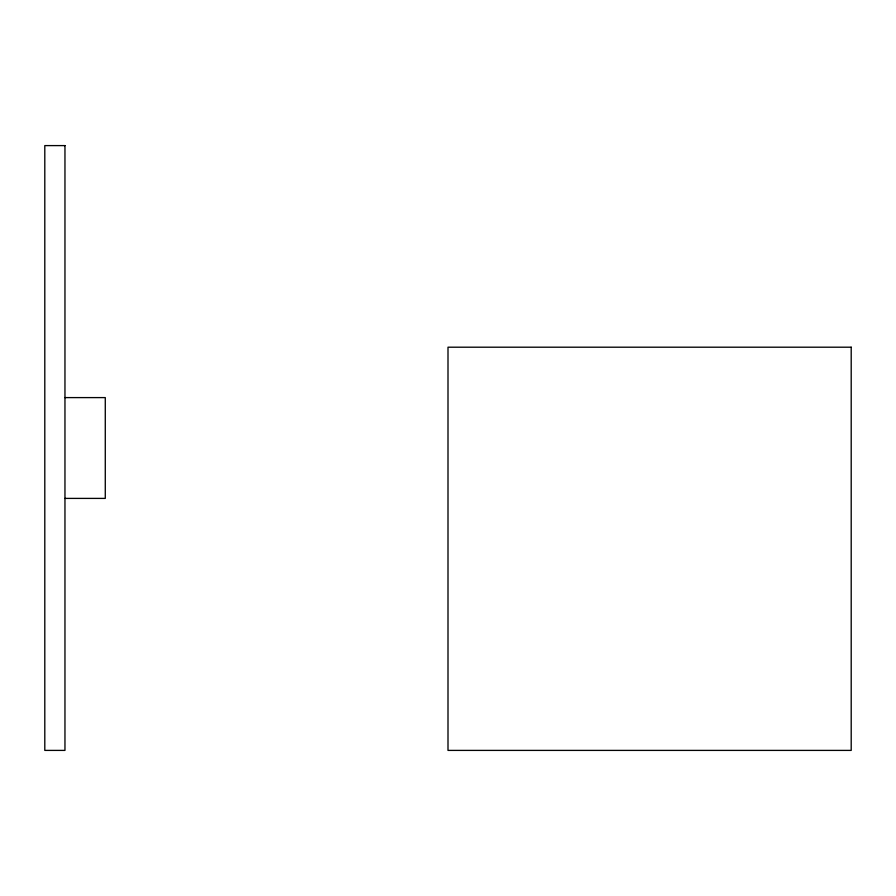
<?xml version="1.0" encoding="UTF-8"?>
<svg xmlns="http://www.w3.org/2000/svg" width="896" height="896" viewBox="0 0 896 896"><rect width="100%" height="100%" fill="white"/><g stroke="black" fill="none" stroke-linecap="round" stroke-linejoin="round"><path stroke-width="1.34" d="M64.96 397.6L105.28 397.6L105.28 498.4L64.96 498.4M64.96 145.6L44.8 145.6L44.8 750.4L64.96 750.4L64.96 145.6M851.2 347.2L448 347.2L448 750.4L851.2 750.4L851.2 347.2"/></g></svg>
